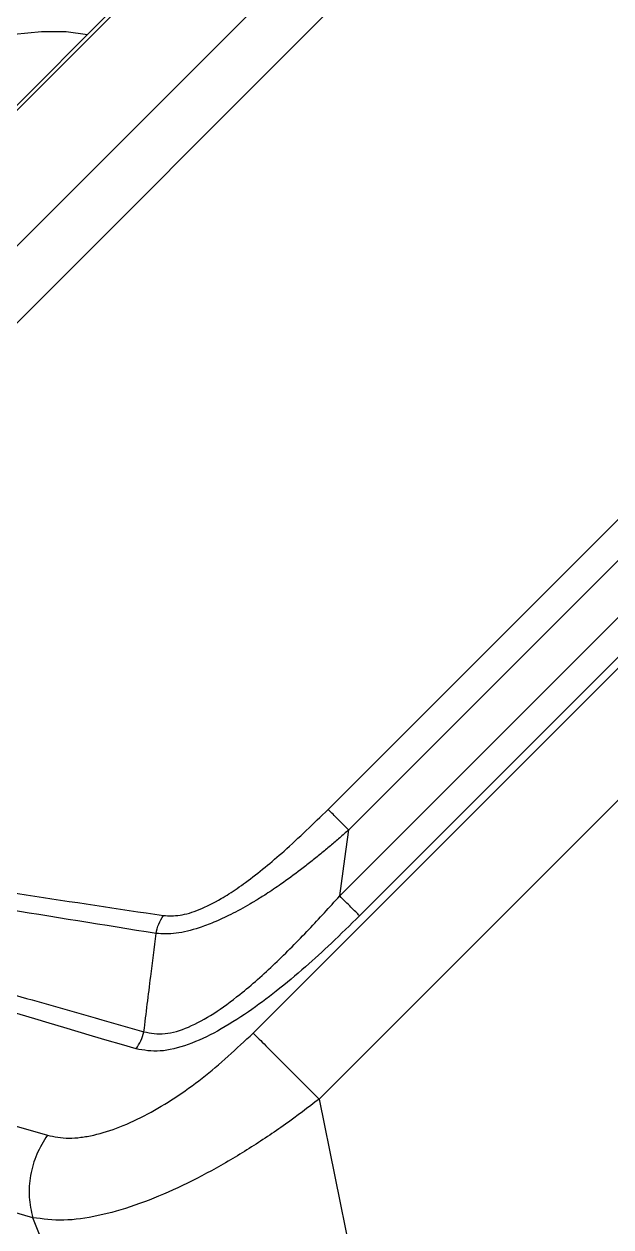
# Model space of a CAD drawing. Extents: x 409 to 498, y 628 to 778.
# Drawn here: x 485.127 to 486.954, y 652.049 to 655.792 of the extents above; entities that cross this region are included whole.
import ezdxf

# ---------------------------------------------------------------- set-up
doc = ezdxf.new("R2010")
doc.units = 0
doc.header["$MEASUREMENT"] = 0
doc.layers.add('1', color=4, linetype='Continuous')
doc.layers.add('GEOMETRY', color=4, linetype='Continuous', lineweight=25)

# ---------------------------------------------------------------- blocks, each defined once
blk = doc.blocks.new('2026_PULSE')
at = {"layer": 'GEOMETRY'}
for p, q in [((81.1542, 14.7679), (74.7122, 8.326)), ((81.1386, 14.5132), (74.967, 8.3415)), ((80.4423, 14.4943), (74.9859, 9.0379)), ((80.4503, 14.4862), (74.9939, 9.0298)), ((77.2633, 7.6915), (81.7888, 12.217)), ((81.9941, 12.0117), (77.4685, 7.4861)), ((77.4966, 8.3877), (81.0924, 11.9836)), ((77.5327, 8.1183), (81.3619, 11.9474)), ((81.1565, 11.9195), (77.5607, 8.3237)), ((81.4235, 11.8858), (77.5944, 8.0566)), ((74.8484, 7.8877), (76.6225, 7.3733)), ((76.577, 7.117), (74.803, 7.6314)), ((77.4685, 7.4861), (77.5766, 6.9519)), ((77.1198, 5.7713), (76.577, 7.117))]:
    blk.add_line(p, q, dxfattribs=at)
at = {"layer": 'GEOMETRY', "flags": 128}
for points in [[(76.1083, 10.6748), (76.2154, 10.7173), (76.3238, 10.7541), (76.4251, 10.7818), (76.5188, 10.8002), (76.6041, 10.8092), (76.6805, 10.8088), (76.7472, 10.799)], [(77.5327, 8.1183), (77.5483, 8.2333), (77.5607, 8.3237)]]:
    blk.add_lwpolyline(points, dxfattribs=at)
at = {"layer": 'GEOMETRY'}
for points, knots in [([(76.8888, 11.3314), (76.8882, 11.3326), (76.8875, 11.3339), (76.8863, 11.3363), (76.8843, 11.34), (76.8796, 11.3484), (76.8753, 11.3553), (76.8662, 11.3686), (76.8596, 11.3769), (76.838, 11.4002), (76.8214, 11.4136), (76.7651, 11.4472), (76.7188, 11.461), (76.6495, 11.4672), (76.6351, 11.4679), (76.6055, 11.4681), (76.5902, 11.4677), (76.5429, 11.4648), (76.5096, 11.4606), (76.4393, 11.4481), (76.4024, 11.4396), (76.3442, 11.4238), (76.3244, 11.418), (76.2837, 11.4053), (76.2629, 11.3984), (76.1569, 11.3614), (76.0671, 11.3241), (75.9248, 11.2573), (75.876, 11.2332), (75.801, 11.1944), (75.7757, 11.181), (75.7243, 11.1532), (75.6983, 11.1389), (75.5679, 11.0657), (75.4612, 11.0016), (75.2977, 10.8975), (75.2425, 10.8615), (75.131, 10.7868), (75.0745, 10.7479), (74.906, 10.6295), (74.7945, 10.5476), (74.6283, 10.4202), (74.5732, 10.377), (74.4907, 10.311), (74.4632, 10.2888), (74.4086, 10.2441), (74.3816, 10.2218), (74.2477, 10.11), (74.1447, 10.02), (73.9964, 9.8841), (73.948, 9.8386), (73.877, 9.7701), (73.8536, 9.7472), (73.8076, 9.7016), (73.7851, 9.6789), (73.6748, 9.5661), (73.5938, 9.4777), (73.483, 9.3475), (73.4479, 9.3045), (73.3981, 9.2406), (73.382, 9.2194), (73.351, 9.1775), (73.3361, 9.1569), (73.2647, 9.0548), (73.217, 8.9771), (73.1598, 8.8663), (73.1432, 8.8304), (73.1148, 8.7604), (73.1033, 8.7266), (73.0944, 8.6943)], [0, 0, 0, 0, 0.001953, 0.001953, 0.003906, 0.007812, 0.015625, 0.015625, 0.03125, 0.03125, 0.0625, 0.0625, 0.125, 0.125, 0.140625, 0.140625, 0.15625, 0.15625, 0.1875, 0.1875, 0.21875, 0.21875, 0.234375, 0.234375, 0.25, 0.25, 0.3125, 0.3125, 0.34375, 0.34375, 0.359375, 0.359375, 0.375, 0.375, 0.4375, 0.4375, 0.46875, 0.46875, 0.5, 0.5, 0.5625, 0.5625, 0.59375, 0.59375, 0.609375, 0.609375, 0.625, 0.625, 0.6875, 0.6875, 0.71875, 0.71875, 0.734375, 0.734375, 0.75, 0.75, 0.8125, 0.8125, 0.84375, 0.84375, 0.859375, 0.859375, 0.875, 0.875, 0.9375, 0.9375, 0.96875, 0.96875, 1, 1, 1, 1]), ([(73.344, 8.6888), (73.3522, 8.7182), (73.3628, 8.7489), (73.389, 8.8125), (73.4044, 8.8452), (73.4572, 8.946), (73.5013, 9.0165), (73.5673, 9.1092), (73.581, 9.128), (73.6096, 9.166), (73.6245, 9.1853), (73.6705, 9.2433), (73.7028, 9.2823), (73.8049, 9.4004), (73.8795, 9.4805), (73.9809, 9.5827), (74.0015, 9.6033), (74.0437, 9.6446), (74.0652, 9.6653), (74.1303, 9.7274), (74.1746, 9.7686), (74.3105, 9.8917), (74.4047, 9.9732), (74.5269, 10.0745), (74.5516, 10.0948), (74.6013, 10.1352), (74.6264, 10.1554), (74.7016, 10.2152), (74.7519, 10.2544), (74.9033, 10.3701), (75.0048, 10.4446), (75.158, 10.5525), (75.2095, 10.5879), (75.3109, 10.6561), (75.361, 10.689), (75.5097, 10.7843), (75.6067, 10.8432), (75.7254, 10.9107), (75.749, 10.9239), (75.7957, 10.9495), (75.8188, 10.9619), (75.8871, 10.9978), (75.9315, 11.0201), (76.0611, 11.0822), (76.1429, 11.1171), (76.2395, 11.1519), (76.2585, 11.1584), (76.2956, 11.1705), (76.3137, 11.176), (76.3668, 11.191), (76.4005, 11.1991), (76.4646, 11.2114), (76.495, 11.2156), (76.5381, 11.2188), (76.5521, 11.2194), (76.5792, 11.2195), (76.5924, 11.2191), (76.6556, 11.2142), (76.6978, 11.2021), (76.7664, 11.162), (76.7927, 11.134), (76.8106, 11.0975)], [0, 0, 0, 0, 0.03125, 0.03125, 0.0625, 0.0625, 0.125, 0.125, 0.140625, 0.140625, 0.15625, 0.15625, 0.1875, 0.1875, 0.25, 0.25, 0.265625, 0.265625, 0.28125, 0.28125, 0.3125, 0.3125, 0.375, 0.375, 0.390625, 0.390625, 0.40625, 0.40625, 0.4375, 0.4375, 0.5, 0.5, 0.53125, 0.53125, 0.5625, 0.5625, 0.625, 0.625, 0.640625, 0.640625, 0.65625, 0.65625, 0.6875, 0.6875, 0.75, 0.75, 0.765625, 0.765625, 0.78125, 0.78125, 0.8125, 0.8125, 0.84375, 0.84375, 0.859375, 0.859375, 0.875, 0.875, 0.9375, 0.9375, 1, 1, 1, 1]), ([(76.9838, 8.0573), (77.0004, 8.0565), (77.0337, 8.0548), (77.0963, 8.0743), (77.1488, 8.1008), (77.1883, 8.1251), (77.2138, 8.142), (77.2719, 8.1833), (77.3689, 8.2632), (77.4514, 8.3437), (77.4966, 8.3877)], [0, 0, 0, 0, 0.117005, 0.234536, 0.360199, 0.405093, 0.451786, 0.500448, 0.726612, 1, 1, 1, 1]), ([(76.9608, 8.0015), (76.6368, 8.0535), (75.9885, 8.1576), (75.3496, 8.273), (75.0301, 8.3307)], [0, 0, 0, 0, 0.499897, 1, 1, 1, 1]), ([(75.0314, 8.3326), (75.3979, 8.2842), (76.0524, 8.1979), (76.6992, 8.1002), (76.9838, 8.0573)], [0, 0, 0, 0, 0.559996, 1, 1, 1, 1]), ([(77.5606, 8.3236), (77.5513, 8.3154), (77.5325, 8.2988), (77.5035, 8.274), (77.4735, 8.249), (77.4426, 8.2241), (77.4015, 8.1922), (77.3551, 8.1582), (77.3084, 8.1267), (77.2795, 8.1086), (77.2643, 8.0995), (77.2583, 8.0959), (77.2349, 8.0822), (77.1957, 8.0607), (77.1425, 8.0362), (77.0847, 8.0147), (77.0211, 7.9987), (76.981, 8.0005), (76.9608, 8.0015)], [0, 0, 0, 0, 0.0477078, 0.0966876, 0.1468086, 0.1979279, 0.2498929, 0.3478384, 0.4212708, 0.4714817, 0.4832586, 0.4926093, 0.4995576, 0.5928183, 0.6758357, 0.7498123, 0.8735799, 1, 1, 1, 1]), ([(76.8987, 7.6421), (76.4178, 7.7845), (75.8114, 7.964), (75.1738, 8.1579), (75.0082, 8.2131), (74.9607, 8.2295), (74.9474, 8.236), (74.9428, 8.2382)], [0, 0, 0, 0, 0.733813, 0.925342, 0.977269, 0.992279, 1, 1, 1, 1]), ([(74.9443, 8.2399), (74.9444, 8.2399), (74.9446, 8.2398), (74.9453, 8.2396), (74.948, 8.2388), (74.9584, 8.2361), (75.2905, 8.1482), (75.738, 8.0305), (76.2688, 7.8809), (76.5976, 7.7882), (76.8071, 7.7286), (76.9232, 7.6956)], [0, 0, 0, 0, 0.000039, 0.000331, 0.001135, 0.004164, 0.015941, 0.499832, 0.681352, 0.823364, 1, 1, 1, 1]), ([(76.9232, 7.6956), (76.9441, 7.6916), (76.985, 7.6838), (77.0624, 7.7075), (77.1421, 7.7513), (77.2333, 7.8185), (77.3325, 7.9072), (77.4354, 8.0114), (77.5009, 8.0833), (77.5327, 8.1183)], [0, 0, 0, 0, 0.120842, 0.236017, 0.354466, 0.479568, 0.65493, 0.832373, 1, 1, 1, 1]), ([(77.5944, 8.0566), (77.5654, 8.028), (77.5104, 7.9738), (77.4241, 7.8949), (77.338, 7.8227), (77.2463, 7.7546), (77.1537, 7.6962), (77.06, 7.6526), (76.9705, 7.6299), (76.9228, 7.638), (76.8987, 7.6421)], [0, 0, 0, 0, 0.1316946, 0.2493397, 0.378329, 0.4976926, 0.62718, 0.7499611, 0.8739462, 1, 1, 1, 1]), ([(76.9232, 7.6956), (76.9302, 7.7528), (76.9427, 7.8547), (76.9553, 7.9567), (76.9608, 8.0015)], [0, 0, 0, 0, 0.560611, 1, 1, 1, 1]), ([(76.6225, 7.3733), (76.644, 7.369), (76.6763, 7.3626), (76.7266, 7.3664), (76.7788, 7.3755), (76.8486, 7.3975), (76.934, 7.4376), (77.0205, 7.4894), (77.133, 7.5695), (77.2114, 7.6429), (77.2633, 7.6915)], [0, 0, 0, 0, 0.125044, 0.187707, 0.251332, 0.373876, 0.501773, 0.624135, 0.751153, 1, 1, 1, 1]), ([(76.8987, 7.6421), (76.9041, 7.6503), (76.9147, 7.6668), (76.9204, 7.686), (76.9232, 7.6956)], [0, 0, 0, 0, 0.5, 1, 1, 1, 1]), ([(77.4684, 7.4861), (77.4338, 7.4596), (77.363, 7.4054), (77.2503, 7.3306), (77.1328, 7.2612), (77.013, 7.201), (76.8938, 7.1527), (76.7784, 7.1201), (76.6686, 7.1047), (76.6081, 7.1128), (76.577, 7.117)], [0, 0, 0, 0, 0.114179, 0.233354, 0.355657, 0.479729, 0.604989, 0.731949, 0.86249, 1, 1, 1, 1])]:
    blk.add_open_spline(points, degree=3, knots=knots, dxfattribs=at)
for points in [[(77.5606, 8.3236), (77.5541, 8.3302), (77.541, 8.3433), (77.5232, 8.3611), (77.5077, 8.3766), (77.5003, 8.384), (77.4966, 8.3877)], [(77.5944, 8.0566), (77.5906, 8.0603), (77.5832, 8.0678), (77.5682, 8.0828), (77.5512, 8.0997), (77.5389, 8.1121), (77.5327, 8.1183)], [(76.9608, 8.0015), (76.9633, 8.0115), (76.9681, 8.0317), (76.9786, 8.0487), (76.9838, 8.0573)], [(77.2633, 7.6915), (77.2754, 7.6793), (77.2998, 7.655), (77.3526, 7.602), (77.4112, 7.5434), (77.4494, 7.5052), (77.4685, 7.4861)], [(76.6224, 7.3733), (76.6105, 7.3542), (76.5867, 7.316), (76.568, 7.2489), (76.5627, 7.1803), (76.5723, 7.1381), (76.5771, 7.117)]]:
    blk.add_open_spline(points, degree=3, dxfattribs=at)

msp = doc.modelspace()

# ---------------------------------------------------------------- block references
at = {"layer": '1'}
msp.add_blockref('2026_PULSE', (408.577, 644.9604), dxfattribs=at)

doc.saveas('drawing.dxf')
